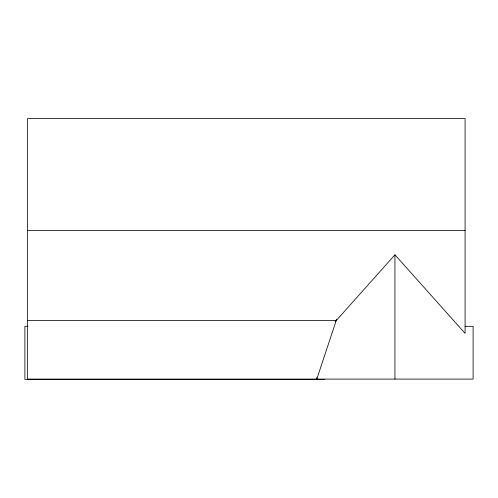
<?xml version="1.0" encoding="UTF-8"?>
<svg xmlns="http://www.w3.org/2000/svg" width="498" height="498" viewBox="0 0 498 498"><rect width="100%" height="100%" fill="white"/><g stroke="black" fill="none" stroke-linecap="round" stroke-linejoin="round"><path stroke-width="0.75" d="M336.673 319.162L316.796 379.084L316.796 377.552M335.166 321.77L394.951 254.808L465.082 333.367L465.082 118.58L27.571 118.58L27.571 379.084L473.1 379.084L473.1 326.315L465.082 326.315M27.571 230.462L465.082 230.462M27.571 320.625L336.187 320.625M28.006 326.315L24.9 326.315L24.9 379.42L324.814 379.42M394.951 254.808L394.951 379.084"/></g></svg>
